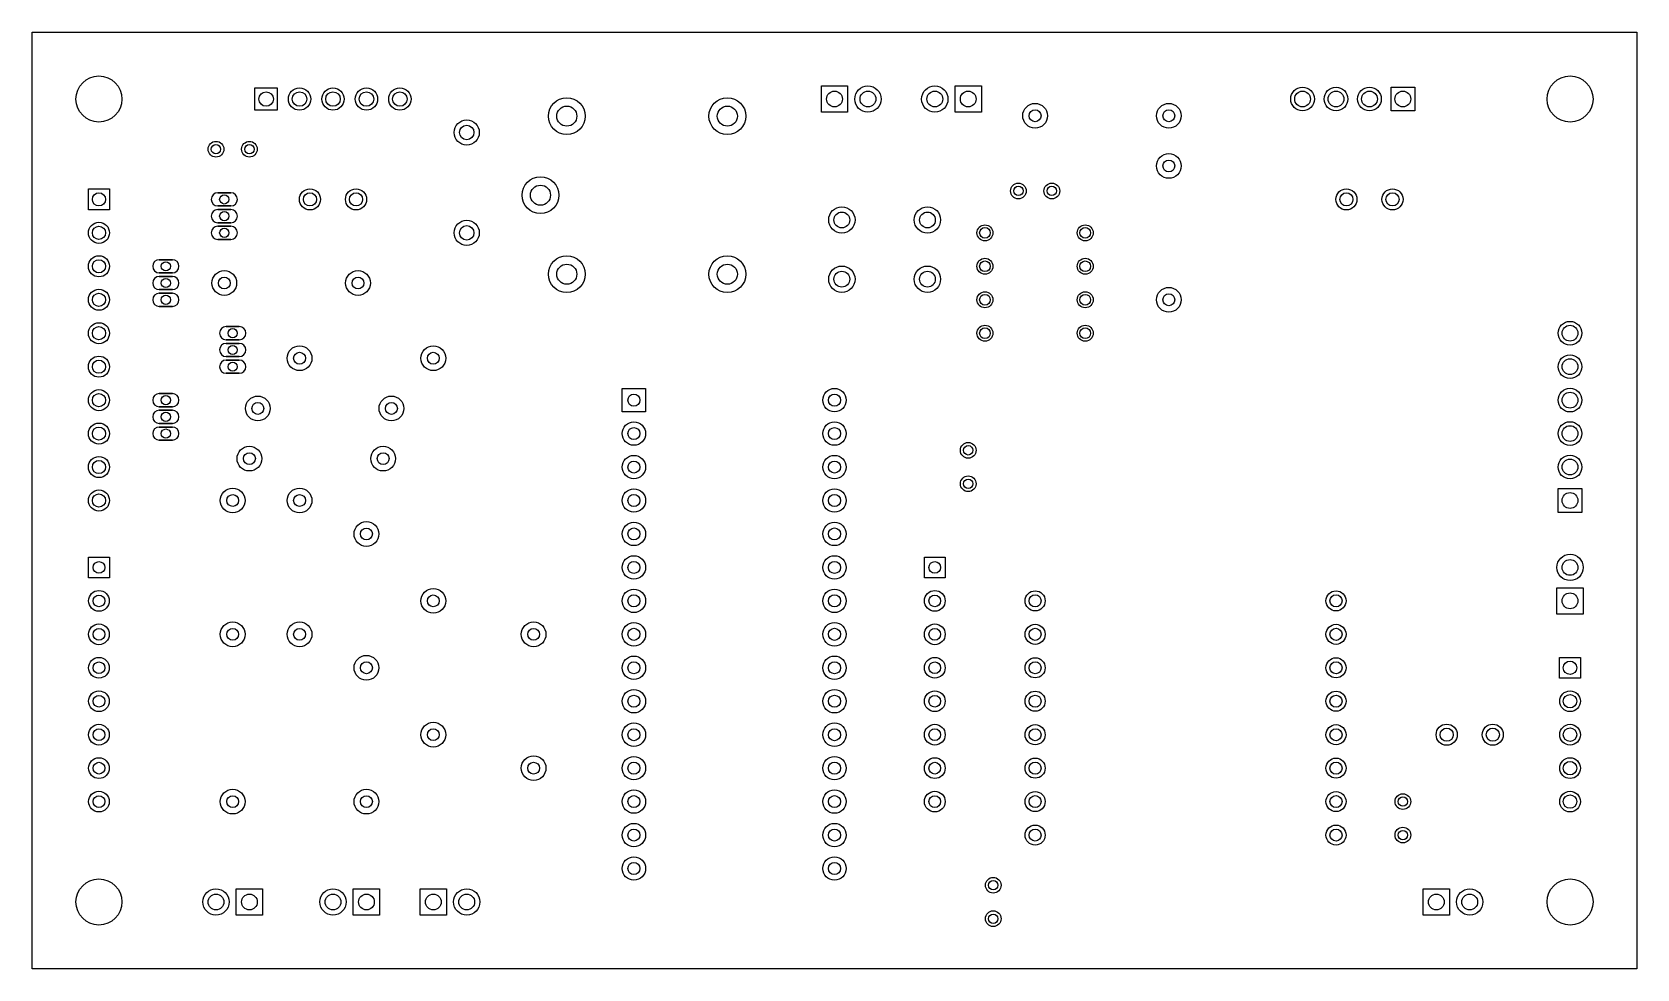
# Model space of a CAD drawing. Header units: millimetres. Extents: x 3 to 124, y 18 to 89.
import ezdxf

# ---------------------------------------------------------------- set-up
doc = ezdxf.new("R2010")
doc.units = ezdxf.units.MM

msp = doc.modelspace()

# ---------------------------------------------------------------- linework, layer by layer
for points in [[(2.54, 83.82), (2.54, 84.2), (2.54, 88.9), (124.46, 88.9), (124.46, 17.78)], [(2.54, 17.78), (2.54, 84.2)], [(124.46, 17.78), (2.54, 17.78)]]:
    msp.add_lwpolyline(points)
for points in [[(19.47, 84.67), (21.17, 84.67), (21.17, 82.97), (19.47, 82.97)], [(62.5, 84.82), (64.5, 84.82), (64.5, 82.82), (62.5, 82.82)], [(74.66, 82.82), (72.66, 82.82), (72.66, 84.82), (74.66, 84.82)], [(107.58, 82.92), (105.78, 82.92), (105.78, 84.72), (107.58, 84.72)], [(8.42, 77), (8.42, 75.4), (6.82, 75.4), (6.82, 77)], [(16.65, 76.7), (17.64, 76.7)], [(16.65, 75.7), (17.64, 75.7)], [(16.65, 75.43), (17.64, 75.43)], [(16.65, 74.43), (17.64, 74.43)], [(16.65, 74.16), (17.64, 74.16)], [(16.65, 73.16), (17.64, 73.16)], [(12.2, 71.62), (13.2, 71.62)], [(12.2, 70.62), (13.2, 70.62)], [(12.2, 70.35), (13.2, 70.35)], [(12.2, 69.35), (13.2, 69.35)], [(12.2, 69.08), (13.2, 69.08)], [(12.2, 68.08), (13.2, 68.08)], [(17.28, 66.54), (18.28, 66.54)], [(17.28, 65.54), (18.28, 65.54)], [(17.28, 65.27), (18.28, 65.27)], [(17.28, 64.27), (18.28, 64.27)], [(17.28, 64), (18.28, 64)], [(17.28, 63), (18.28, 63)], [(12.2, 61.46), (13.2, 61.46)], [(49.15, 61.85), (49.15, 60.07), (47.37, 60.07), (47.37, 61.85)], [(12.2, 60.46), (13.2, 60.46)], [(12.2, 60.19), (13.2, 60.19)], [(12.2, 59.19), (13.2, 59.19)], [(12.2, 58.92), (13.2, 58.92)], [(12.2, 57.92), (13.2, 57.92)], [(118.48, 52.44), (118.48, 54.24), (120.28, 54.24), (120.28, 52.44)], [(8.41, 49.05), (8.41, 47.47), (6.83, 47.47), (6.83, 49.05)], [(71.91, 49.05), (71.91, 47.47), (70.33, 47.47), (70.33, 49.05)], [(118.38, 44.72), (118.38, 46.72), (120.38, 46.72), (120.38, 44.72)], [(120.17, 41.43), (120.17, 39.85), (118.59, 39.85), (118.59, 41.43)], [(20.05, 21.86), (18.05, 21.86), (18.05, 23.86), (20.05, 23.86)], [(28.94, 21.86), (26.94, 21.86), (26.94, 23.86), (28.94, 23.86)], [(32.02, 23.86), (34.02, 23.86), (34.02, 21.86), (32.02, 21.86)], [(108.22, 23.86), (110.22, 23.86), (110.22, 21.86), (108.22, 21.86)]]:
    msp.add_lwpolyline(points, close=True)
for centre, radius in [((7.62, 83.82), 1.75), ((119.38, 83.82), 1.75), ((20.32, 83.82), 0.55), ((22.86, 83.82), 0.85), ((22.86, 83.82), 0.55), ((25.4, 83.82), 0.85), ((25.4, 83.82), 0.55), ((27.94, 83.82), 0.85), ((27.94, 83.82), 0.55), ((30.48, 83.82), 0.85), ((30.48, 83.82), 0.55), ((63.5, 83.82), 0.6), ((66.04, 83.82), 1), ((66.04, 83.82), 0.6), ((71.12, 83.82), 1), ((71.12, 83.82), 0.6), ((73.66, 83.82), 0.6), ((99.06, 83.82), 0.9), ((99.06, 83.82), 0.6), ((101.6, 83.82), 0.9), ((101.6, 83.82), 0.6), ((104.14, 83.82), 0.9), ((104.14, 83.82), 0.6), ((106.68, 83.82), 0.6), ((43.16, 82.52), 1.4), ((43.16, 82.52), 0.762), ((55.36, 82.52), 1.4), ((55.36, 82.52), 0.762), ((78.74, 82.55), 0.94), ((78.74, 82.55), 0.45), ((88.9, 82.55), 0.94), ((88.9, 82.55), 0.45), ((35.56, 81.28), 0.953), ((35.56, 81.28), 0.55), ((16.51, 80.01), 0.597), ((19.05, 80.01), 0.597), ((16.51, 80.01), 0.356), ((19.05, 80.01), 0.356), ((88.9, 78.74), 0.94), ((88.9, 78.74), 0.45), ((23.65, 76.2), 0.8), ((27.15, 76.2), 0.8), ((41.16, 76.52), 1.4), ((41.16, 76.52), 0.762), ((77.47, 76.84), 0.597), ((77.47, 76.84), 0.356), ((80.01, 76.84), 0.597), ((80.01, 76.84), 0.356), ((102.39, 76.2), 0.8), ((105.89, 76.2), 0.8), ((7.62, 76.2), 0.5), ((17.14, 76.2), 0.35), ((23.65, 76.2), 0.5), ((27.15, 76.2), 0.5), ((64.06, 74.64), 1), ((70.56, 74.64), 1), ((102.39, 76.2), 0.5), ((105.89, 76.2), 0.5), ((7.62, 73.66), 0.8), ((17.14, 74.93), 0.35), ((35.56, 73.66), 0.953), ((64.06, 74.64), 0.6), ((70.56, 74.64), 0.6), ((7.62, 73.66), 0.5), ((17.14, 73.66), 0.35), ((35.56, 73.66), 0.55), ((74.93, 73.66), 0.606), ((74.93, 73.66), 0.406), ((82.55, 73.66), 0.606), ((82.55, 73.66), 0.406), ((7.62, 71.12), 0.8), ((7.62, 71.12), 0.5), ((12.7, 71.12), 0.35), ((17.14, 69.85), 0.94), ((27.3, 69.85), 0.94), ((43.16, 70.52), 1.4), ((43.16, 70.52), 0.762), ((55.36, 70.52), 1.4), ((55.36, 70.52), 0.762), ((64.06, 70.14), 1), ((64.06, 70.14), 0.6), ((70.56, 70.14), 1), ((70.56, 70.14), 0.6), ((74.93, 71.12), 0.606), ((74.93, 71.12), 0.406), ((82.55, 71.12), 0.606), ((82.55, 71.12), 0.406), ((12.7, 69.85), 0.35), ((17.14, 69.85), 0.45), ((27.3, 69.85), 0.45), ((88.9, 68.58), 0.94), ((7.62, 68.58), 0.8), ((7.62, 68.58), 0.5), ((12.7, 68.58), 0.35), ((74.93, 68.58), 0.606), ((74.93, 68.58), 0.406), ((82.55, 68.58), 0.606), ((82.55, 68.58), 0.406), ((88.9, 68.58), 0.45), ((7.62, 66.04), 0.8), ((7.62, 66.04), 0.5), ((17.78, 66.04), 0.35), ((74.93, 66.04), 0.606), ((74.93, 66.04), 0.406), ((82.55, 66.04), 0.606), ((82.55, 66.04), 0.406), ((119.38, 66.04), 0.9), ((119.38, 66.04), 0.6), ((17.78, 64.77), 0.35), ((22.86, 64.14), 0.94), ((33.02, 64.14), 0.94), ((7.62, 63.5), 0.8), ((7.62, 63.5), 0.5), ((17.78, 63.5), 0.35), ((22.86, 64.14), 0.45), ((33.02, 64.14), 0.45), ((119.38, 63.5), 0.9), ((119.38, 63.5), 0.6), ((7.62, 60.96), 0.8), ((7.62, 60.96), 0.5), ((12.7, 60.96), 0.35), ((19.69, 60.33), 0.94), ((29.84, 60.33), 0.94), ((48.26, 60.96), 0.457), ((63.5, 60.96), 0.889), ((63.5, 60.96), 0.457), ((119.38, 60.96), 0.9), ((119.38, 60.96), 0.6), ((12.7, 59.69), 0.35), ((19.69, 60.33), 0.45), ((29.84, 60.33), 0.45), ((7.62, 58.42), 0.8), ((7.62, 58.42), 0.5), ((12.7, 58.42), 0.35), ((48.26, 58.42), 0.889), ((48.26, 58.42), 0.457), ((63.5, 58.42), 0.889), ((63.5, 58.42), 0.457), ((119.38, 58.42), 0.9), ((119.38, 58.42), 0.6), ((19.05, 56.52), 0.94), ((29.21, 56.52), 0.94), ((73.66, 57.15), 0.597), ((73.66, 57.15), 0.356), ((7.62, 55.88), 0.8), ((7.62, 55.88), 0.5), ((19.05, 56.52), 0.45), ((29.21, 56.52), 0.45), ((48.26, 55.88), 0.889), ((48.26, 55.88), 0.457), ((63.5, 55.88), 0.889), ((63.5, 55.88), 0.457), ((119.38, 55.88), 0.9), ((119.38, 55.88), 0.6), ((73.66, 54.61), 0.597), ((73.66, 54.61), 0.356), ((7.62, 53.34), 0.8), ((7.62, 53.34), 0.5), ((17.78, 53.34), 0.94), ((17.78, 53.34), 0.45), ((22.86, 53.34), 0.94), ((22.86, 53.34), 0.45), ((48.26, 53.34), 0.889), ((48.26, 53.34), 0.457), ((63.5, 53.34), 0.889), ((63.5, 53.34), 0.457), ((119.38, 53.34), 0.6), ((27.94, 50.8), 0.94), ((27.94, 50.8), 0.45), ((48.26, 50.8), 0.889), ((48.26, 50.8), 0.457), ((63.5, 50.8), 0.889), ((63.5, 50.8), 0.457), ((48.26, 48.26), 0.889), ((63.5, 48.26), 0.889), ((119.38, 48.26), 1), ((119.38, 48.26), 0.6), ((7.62, 48.26), 0.445), ((48.26, 48.26), 0.457), ((63.5, 48.26), 0.457), ((71.12, 48.26), 0.445), ((7.62, 45.72), 0.787), ((33.02, 45.72), 0.94), ((48.26, 45.72), 0.889), ((63.5, 45.72), 0.889), ((71.12, 45.72), 0.787), ((78.74, 45.72), 0.762), ((101.6, 45.72), 0.762), ((7.62, 45.72), 0.445), ((33.02, 45.72), 0.45), ((48.26, 45.72), 0.457), ((63.5, 45.72), 0.457), ((71.12, 45.72), 0.445), ((78.74, 45.72), 0.457), ((101.6, 45.72), 0.457), ((119.38, 45.72), 0.6), ((7.62, 43.18), 0.787), ((17.78, 43.18), 0.94), ((22.86, 43.18), 0.94), ((40.64, 43.18), 0.94), ((48.26, 43.18), 0.889), ((63.5, 43.18), 0.889), ((71.12, 43.18), 0.787), ((78.74, 43.18), 0.762), ((101.6, 43.18), 0.762), ((7.62, 43.18), 0.445), ((17.78, 43.18), 0.45), ((22.86, 43.18), 0.45), ((40.64, 43.18), 0.45), ((48.26, 43.18), 0.457), ((63.5, 43.18), 0.457), ((71.12, 43.18), 0.445), ((78.74, 43.18), 0.457), ((101.6, 43.18), 0.457), ((27.94, 40.64), 0.94), ((48.26, 40.64), 0.889), ((63.5, 40.64), 0.889), ((7.62, 40.64), 0.787), ((7.62, 40.64), 0.445), ((27.94, 40.64), 0.45), ((48.26, 40.64), 0.457), ((63.5, 40.64), 0.457), ((71.12, 40.64), 0.787), ((71.12, 40.64), 0.445), ((78.74, 40.64), 0.762), ((78.74, 40.64), 0.457), ((101.6, 40.64), 0.762), ((101.6, 40.64), 0.457), ((119.38, 40.64), 0.51), ((7.62, 38.1), 0.787), ((7.62, 38.1), 0.445), ((48.26, 38.1), 0.889), ((48.26, 38.1), 0.457), ((63.5, 38.1), 0.889), ((63.5, 38.1), 0.457), ((71.12, 38.1), 0.787), ((71.12, 38.1), 0.445), ((78.74, 38.1), 0.762), ((78.74, 38.1), 0.457), ((101.6, 38.1), 0.762), ((101.6, 38.1), 0.457), ((119.38, 38.1), 0.787), ((119.38, 38.1), 0.51), ((7.62, 35.56), 0.787), ((7.62, 35.56), 0.445), ((33.02, 35.56), 0.94), ((33.02, 35.56), 0.45), ((48.26, 35.56), 0.889), ((48.26, 35.56), 0.457), ((63.5, 35.56), 0.889), ((63.5, 35.56), 0.457), ((71.12, 35.56), 0.787), ((71.12, 35.56), 0.445), ((78.74, 35.56), 0.762), ((78.74, 35.56), 0.457), ((101.6, 35.56), 0.762), ((101.6, 35.56), 0.457), ((110.01, 35.56), 0.8), ((110.01, 35.56), 0.5), ((113.51, 35.56), 0.8), ((113.51, 35.56), 0.5), ((119.38, 35.56), 0.787), ((119.38, 35.56), 0.51), ((7.62, 33.02), 0.787), ((7.62, 33.02), 0.445), ((40.64, 33.02), 0.94), ((40.64, 33.02), 0.45), ((48.26, 33.02), 0.889), ((48.26, 33.02), 0.457), ((63.5, 33.02), 0.889), ((63.5, 33.02), 0.457), ((71.12, 33.02), 0.787), ((71.12, 33.02), 0.445), ((78.74, 33.02), 0.762), ((78.74, 33.02), 0.457), ((101.6, 33.02), 0.762), ((101.6, 33.02), 0.457), ((119.38, 33.02), 0.787), ((119.38, 33.02), 0.51), ((7.62, 30.48), 0.787), ((7.62, 30.48), 0.445), ((17.78, 30.48), 0.94), ((17.78, 30.48), 0.45), ((27.94, 30.48), 0.94), ((27.94, 30.48), 0.45), ((48.26, 30.48), 0.889), ((48.26, 30.48), 0.457), ((63.5, 30.48), 0.889), ((63.5, 30.48), 0.457), ((71.12, 30.48), 0.787), ((71.12, 30.48), 0.445), ((78.74, 30.48), 0.762), ((78.74, 30.48), 0.457), ((101.6, 30.48), 0.762), ((101.6, 30.48), 0.457), ((106.68, 30.48), 0.597), ((106.68, 30.48), 0.356), ((119.38, 30.48), 0.787), ((119.38, 30.48), 0.51), ((48.26, 27.94), 0.889), ((48.26, 27.94), 0.457), ((63.5, 27.94), 0.889), ((63.5, 27.94), 0.457), ((78.74, 27.94), 0.762), ((78.74, 27.94), 0.457), ((101.6, 27.94), 0.762), ((101.6, 27.94), 0.457), ((106.68, 27.94), 0.597), ((106.68, 27.94), 0.356), ((48.26, 25.4), 0.889), ((48.26, 25.4), 0.457), ((63.5, 25.4), 0.889), ((63.5, 25.4), 0.457), ((7.62, 22.86), 1.75), ((75.56, 24.13), 0.597), ((75.56, 24.13), 0.356), ((119.38, 22.86), 1.75), ((16.51, 22.86), 1), ((16.51, 22.86), 0.6), ((19.05, 22.86), 0.6), ((25.4, 22.86), 1), ((25.4, 22.86), 0.6), ((27.94, 22.86), 0.6), ((33.02, 22.86), 0.6), ((35.56, 22.86), 1), ((35.56, 22.86), 0.6), ((109.22, 22.86), 0.6), ((111.76, 22.86), 1), ((111.76, 22.86), 0.6), ((75.56, 21.59), 0.597), ((75.56, 21.59), 0.356)]:
    msp.add_circle(centre, radius)
for centre, start, end in [((16.65, 76.2), 450, 270), ((17.64, 76.2), 270, 450), ((16.65, 74.93), 450, 270), ((17.64, 74.93), 270, 450), ((16.65, 73.66), 450, 270), ((17.64, 73.66), 270, 450), ((12.2, 71.12), 450, 270), ((13.2, 71.12), 270, 450), ((12.2, 69.85), 450, 270), ((13.2, 69.85), 270, 450), ((12.2, 68.58), 450, 270), ((13.2, 68.58), 270, 450), ((17.28, 66.04), 450, 270), ((18.28, 66.04), 270, 450), ((17.28, 64.77), 450, 270), ((18.28, 64.77), 270, 450), ((17.28, 63.5), 450, 270), ((18.28, 63.5), 270, 450), ((12.2, 60.96), 450, 270), ((13.2, 60.96), 270, 450), ((12.2, 59.69), 450, 270), ((13.2, 59.69), 270, 450), ((12.2, 58.42), 450, 270), ((13.2, 58.42), 270, 450)]:
    msp.add_arc(centre, 0.5, start, end)

doc.saveas('drawing.dxf')
